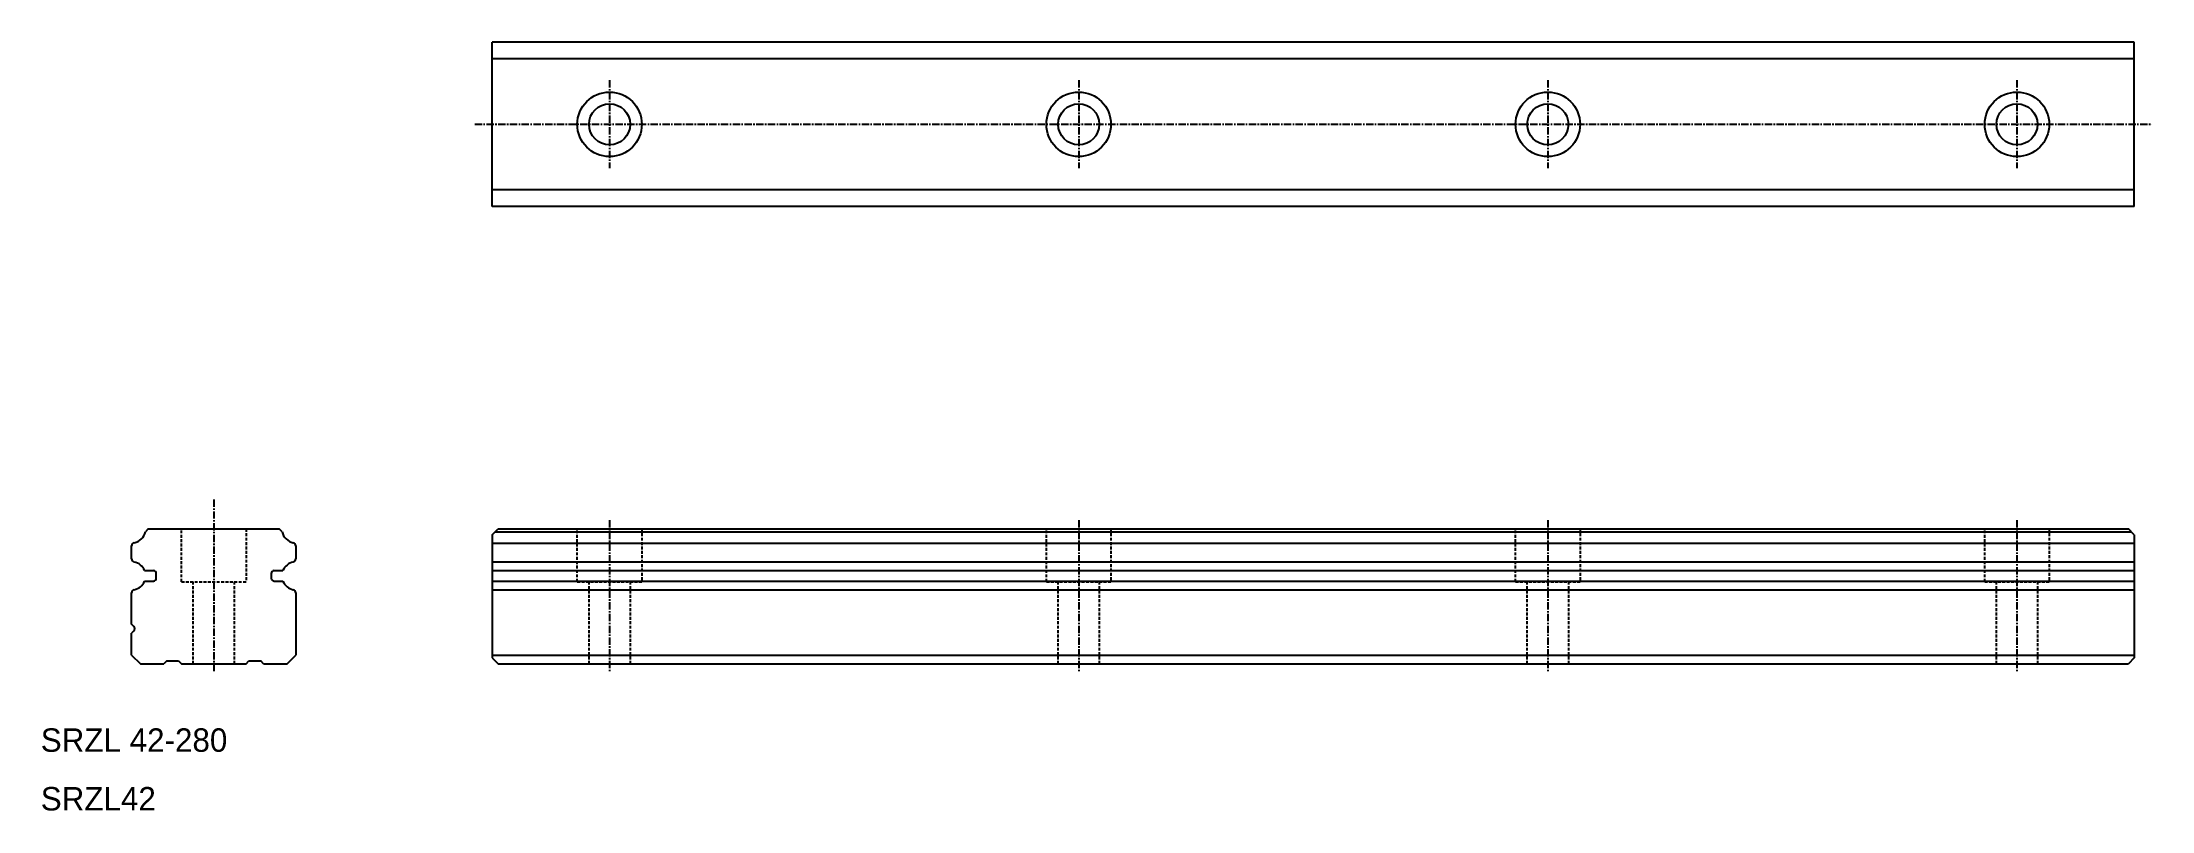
# Model space of a CAD drawing. Extents: x 10 to 370, y 10 to 141.
import ezdxf

# ---------------------------------------------------------------- set-up
doc = ezdxf.new("R2010")
doc.units = 0
doc.linetypes.add('CENTER', pattern=[2, 1.25, -0.25, 0.25, -0.25])
doc.linetypes.add('DASHED', pattern=[0.75, 0.5, -0.25])
doc.layers.get('0').update_dxf_attribs({"linetype": 'CONTINUOUS'})

msp = doc.modelspace()

# ---------------------------------------------------------------- linework, layer by layer
at = {"color": 7, "linetype": 'CONTINUOUS'}
for p, q in [((367, 140.984), (87, 140.984)), ((87, 112.9839), (87, 140.984)), ((367, 112.984), (367, 140.984)), ((367, 138.1431), (87, 138.1431)), ((367, 115.8248), (87, 115.8248)), ((367, 112.9839), (87, 112.9839)), ((28.341, 58.016), (27.841, 57.516)), ((28.341, 58), (50.659, 58)), ((51.159, 57.516), (50.659, 58.016)), ((87, 57), (88, 58)), ((88, 58), (366, 58)), ((367, 57), (366, 58)), ((25.5, 52.8976), (25.5, 55.1024)), ((53.5, 55.1024), (53.5, 52.8976)), ((87, 57), (87, 36)), ((87, 55.5892), (367, 55.5892)), ((87.5, 57.5), (366.5, 57.5)), ((367, 57), (367, 36)), ((27.71, 50.9), (29.2, 50.9)), ((29.7, 49.6), (29.7, 50.4)), ((49.3, 50.4), (49.3, 49.6)), ((49.8, 50.9), (51.29, 50.9)), ((87, 52.4108), (367, 52.4108)), ((87, 50.9), (367, 50.9)), ((25.5, 41.7637), (25.5, 47.1024)), ((27.71, 49.1), (29.2, 49.1)), ((49.8, 49.1), (51.29, 49.1)), ((53.5, 47.1024), (53.5, 36.5)), ((87, 49.1), (367, 49.1)), ((87, 47.5892), (367, 47.5892)), ((25.882, 41.3818), (25.5, 41.7637)), ((25.882, 40.6181), (25.5, 40.2363)), ((25.5, 36.5), (25.5, 40.2363)), ((25.5, 36.5), (27, 35)), ((52, 35), (53.5, 36.5)), ((87, 36.5), (367, 36.5)), ((87, 36), (88, 35)), ((367, 36), (366, 35)), ((27, 35), (31, 35)), ((31.5, 35.5), (31, 35)), ((31.5, 35.5), (33.5, 35.5)), ((33.5, 35.5), (34, 35)), ((34, 35), (45, 35)), ((45, 35), (45.5, 35.5)), ((45.5, 35.5), (47.5, 35.5)), ((48, 35), (47.5, 35.5)), ((48, 35), (52, 35)), ((88, 35), (366, 35))]:
    msp.add_line(p, q, dxfattribs=at)
at = {"color": 1, "linetype": 'CENTER'}
for p, q in [((107, 134.484), (107, 119.484)), ((187, 134.484), (187, 119.484)), ((267, 134.484), (267, 119.484)), ((347, 134.484), (347, 119.484)), ((84, 126.9839), (370, 126.984)), ((39.5, 63), (39.5, 33.516)), ((107, 59.5), (107, 33.5)), ((187, 59.5), (187, 33.5)), ((267, 59.5), (267, 33.5)), ((347, 59.5), (347, 33.5))]:
    msp.add_line(p, q, dxfattribs=at)
at = {"color": 3, "linetype": 'DASHED'}
for p, q in [((34, 49), (34, 58)), ((45, 58), (45, 49)), ((101.5, 49), (101.5, 58)), ((112.5, 58), (112.5, 49)), ((181.5, 49), (181.5, 58)), ((192.5, 58), (192.5, 49)), ((261.5, 49), (261.5, 58)), ((272.5, 58), (272.5, 49)), ((341.5, 49), (341.5, 58)), ((352.5, 58), (352.5, 49)), ((34, 49), (45, 49)), ((36, 35), (36, 49)), ((43, 49), (43, 35)), ((101.5, 49), (112.5, 49)), ((103.5, 35), (103.5, 49)), ((110.5, 49), (110.5, 35)), ((181.5, 49), (192.5, 49)), ((183.5, 35), (183.5, 49)), ((190.5, 49), (190.5, 35)), ((261.5, 49), (272.5, 49)), ((263.5, 35), (263.5, 49)), ((270.5, 49), (270.5, 35)), ((341.5, 49), (352.5, 49)), ((343.5, 35), (343.5, 49)), ((350.5, 49), (350.5, 35))]:
    msp.add_line(p, q, dxfattribs=at)
at = {"color": 7, "linetype": 'CONTINUOUS'}
for centre, radius in [((107, 126.984), 5.5), ((107, 126.984), 3.5), ((187, 126.984), 5.5), ((187, 126.984), 3.5), ((267, 126.984), 5.5), ((267, 126.984), 3.5), ((347, 126.984), 5.5), ((347, 126.984), 3.5)]:
    msp.add_circle(centre, radius, dxfattribs=at)
for centre, radius, start, end in [((26.05, 55.1184), 0.55, 101.824, 180), ((25.43, 58.0642), 2.476, 281.824, 346.829), ((53.57, 58.0642), 2.476, 193.171, 258.176), ((52.95, 55.1024), 0.55, 0.000362, 78.1762), ((26.05, 52.8976), 0.55, 180, 258.176), ((25.43, 49.9358), 2.476, 22.9182, 78.1762), ((29.2, 50.4), 0.5, 0.000036, 90), ((49.8, 50.4), 0.5, 90, 180), ((53.57, 49.9358), 2.476, 101.824, 157.082), ((52.95, 52.9136), 0.55, 281.824, 0), ((26.05, 47.1024), 0.55, 101.824, 180), ((25.43, 50.0642), 2.476, 281.824, 337.082), ((29.2, 49.6), 0.5, 270, 0.000036), ((49.8, 49.6), 0.5, 180, 270), ((53.57, 50.0642), 2.476, 202.918, 258.176), ((52.95, 47.1024), 0.55, 0, 78.1762), ((25.5, 41), 0.54, 315.001, 44.9984)]:
    msp.add_arc(centre, radius, start, end, dxfattribs=at)

# ---------------------------------------------------------------- texts
for s, p in [('SRZL 42-280', (10, 20)), ('SRZL42', (10, 10))]:
    msp.add_text(s, height=4, dxfattribs=at).set_placement(p)

doc.saveas('drawing.dxf')
